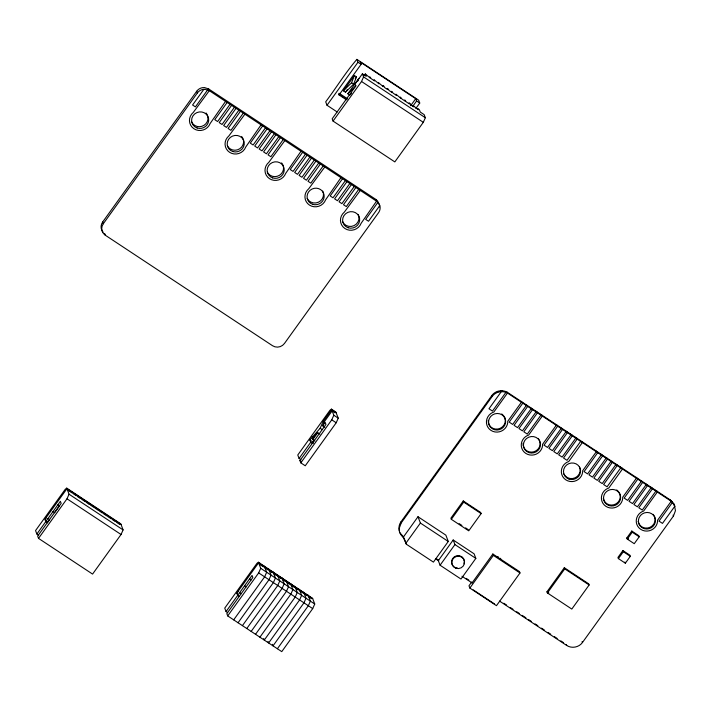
<?xml version="1.0" encoding="UTF-8"?>
<svg xmlns="http://www.w3.org/2000/svg" width="711" height="711" viewBox="0 0 711 711"><rect width="100%" height="100%" fill="white"/><g stroke="black" fill="none" stroke-linecap="round" stroke-linejoin="round"><path stroke-width="1.07" d="M343.395 90.83L351.563 82.778L354.416 75.508L356.487 76.886L353.643 84.147L345.466 92.208L343.395 90.83L354.416 75.508M357.784 81.17L358.851 78.441L347.83 93.763L349.91 95.141M46.384 517.27L45.371 519.563L46.028 521.287L47.619 522.336L49.601 519.59L48.001 518.532M66.718 488.128L120.826 523.883L123.083 529.908L121.048 534.503L92.572 574.088L38.527 538.378L67.003 498.793L69.038 494.207L66.718 488.128L65.261 489.275L35.55 530.584L36.865 534.023L38.696 535.232M333.059 121.083L361.535 81.498L363.57 76.912L362.388 73.82L354.958 84.147L355.704 86.093L332.179 118.79L333.059 121.083L394.827 161.904L423.303 122.319L425.347 117.733L424.165 114.631L420.263 112.054L419.339 109.645L417.81 108.641L418.246 109.787L413.438 105.752L413.882 106.899L410.762 104.837L410.318 103.69L409.074 102.864L409.509 104.01L406.39 101.949L404.701 99.975L405.137 101.122L402.017 99.06L400.329 97.087L400.764 98.234L395.956 94.199L396.4 95.345L393.281 93.283L391.592 91.31L392.028 92.457L388.908 90.395L388.473 89.248L387.219 88.422L387.655 89.568L384.535 87.506L384.1 86.36L382.847 85.533L383.282 86.68L378.474 82.645L378.919 83.8L374.11 79.765L374.546 80.912L371.426 78.85L369.738 76.877L370.173 78.023L365.303 73.944L364.059 75.659M237.03 593.667L238.052 591.374M312.493 443.451L310.716 442.278L309.845 439.985L320.154 428.253L323.176 421.445L331.637 409.687L331.415 409.118L329.957 410.265L297.767 455.013L299.082 458.453L300.86 459.626M324.803 427.204L322.67 425.8L324.714 421.205L332.135 410.887L334.979 412.762L334.543 411.616M312.644 598.511L314.742 604.021L312.707 608.607L281.76 651.632L227.716 615.922L258.662 572.897L260.706 568.311L258.386 562.232L256.929 563.379L224.738 608.127L226.054 611.567L227.644 612.624M331.415 409.118L335.85 412.051L338.24 418.175L336.205 422.761L305.25 465.785L300.815 462.852L331.761 419.828L333.806 415.242L332.135 410.887M672.082 501.513L672.437 502.428L658.999 521.101L662.483 523.403L674.81 506.276L673.664 503.601L670.349 499.984L507.121 392.143C502.099 389.415 495.283 390.721 491.914 395.423L400.924 521.91C397.485 526.611 398.72 533.739 403.217 537.276L406.425 544.279L433.417 562.117L448.268 541.462L445.859 535.152L417.988 516.737L403.137 537.392M674.81 506.276L672.437 502.428L670.695 500.9L507.476 393.059C502.446 390.33 495.638 391.637 492.27 396.338L401.271 522.834L399.262 528.166L399.386 531.01M499.593 601.124L566.703 645.464C571.715 648.761 578.95 647.392 582.442 642.531L673.441 516.044L675.45 510.702L674.455 505.361M103.024 232.088A8.594 8.239 -20.9 0 1 102.642 222.028L196.734 91.23A8.594 8.239 -20.9 0 1 202.271 87.711L204.501 87.569L208.652 88.955L375.888 199.444L377.523 200.875L379.363 204.715A8.594 8.239 -20.9 0 1 379.452 206.874M105.317 235.234A8.594 8.239 -20.9 0 1 103.299 223.743L197.391 92.954A8.594 8.239 -20.9 0 1 202.928 89.435L205.159 89.293L209.31 90.67L376.546 201.169L379.363 204.386L380.021 206.439A8.594 8.239 -20.9 0 1 378.563 212.651L284.471 343.449A8.594 8.239 -20.9 0 1 272.553 345.733L105.317 235.234L104.659 233.519M203.817 89.373L192.574 105.006L195.418 106.881L207.656 89.87M225.547 101.397L210.154 123.492A10.745 10.292 -20.9 0 1 193.952 128.762A10.745 10.292 -20.9 0 1 193.33 112.374L209.31 90.67L208.652 88.955M227.147 102.455L214.766 119.67L217.61 121.545L229.991 104.33M231.582 105.388L219.201 122.603L222.045 124.478L234.426 107.263M236.025 108.321L223.645 125.536L226.489 127.411L238.869 110.196M240.46 111.254L228.08 128.469L230.924 130.344L243.304 113.129M244.904 114.187L228.924 135.89A10.745 10.292 -20.9 0 0 229.537 152.278A10.745 10.292 -20.9 0 0 245.748 147.008L261.061 124.86M262.652 125.918L250.272 143.124L253.116 145.008L265.496 127.793M267.096 128.851L254.716 146.057L257.56 147.941L269.931 130.726M271.531 131.784L259.151 148.99L261.995 150.874L274.375 133.659M275.975 134.717L263.594 151.923L266.429 153.798L278.81 136.592M280.41 137.65L268.029 154.856L270.873 156.731L283.254 139.525M284.853 140.582L268.865 162.286A10.745 10.292 -20.9 0 0 269.487 178.674A10.745 10.292 -20.9 0 0 285.698 173.395L301.002 151.256M327.016 105.264L357.971 62.257L356.869 59.368C345.475 72.62 336.214 87.791 325.7 101.824L327.016 105.264L337.156 111.965M346.461 99.833L339.058 94.945L361.099 64.31L360.219 62.017L415.731 98.687L416.602 100.98L419.739 103.051L415.873 108.428M345.466 92.208L347.412 89.497M355.189 78.69L356.487 76.886M302.602 152.314L290.221 169.52L293.065 171.395L305.446 154.189M350.443 94.59L351.678 92.874M307.045 155.247L294.665 172.453L297.5 174.328L309.88 157.122M36.865 534.023L45.78 521.625L44.9 519.332L66.941 488.706L121.048 524.451M46.028 521.287L60.382 501.317L61.173 503.388L37.656 536.085L38.527 538.378M311.48 158.18L299.1 175.386L301.944 177.261L314.324 160.055M315.924 161.113L303.544 178.319L306.379 180.194L318.759 162.988M320.359 164.045L307.979 181.252L310.823 183.127L323.203 165.921M324.794 166.978L308.814 188.673A10.745 10.292 -20.9 0 0 309.436 205.07A10.745 10.292 -20.9 0 0 325.638 199.791L340.951 177.652M342.551 178.701L330.171 195.916L333.015 197.791L345.395 180.585M346.986 181.634L334.605 198.849L337.449 200.724L349.83 183.518M351.43 184.567L339.049 201.782L341.893 203.657L354.274 186.451M410.682 105.699L415.731 98.687M412.718 106.383L416.602 100.98M355.864 187.5L343.484 204.715L346.328 206.59L358.708 189.384M360.308 190.432L344.328 212.136A10.745 10.292 -20.9 0 0 344.942 228.524A10.745 10.292 -20.9 0 0 361.152 223.254L376.546 201.169L375.888 199.444M377.914 202.359L365.676 219.379L368.52 221.254L379.763 205.621M299.082 458.453L310.716 442.278M314.902 440.971L312.769 439.567L317.719 432.679L319.852 434.092M322.67 425.8L325.149 422.352L325.94 424.423L299.935 460.559L300.815 462.852M314.031 440.118L312.751 441.904L313.338 443.433M226.054 611.567L252.05 575.43L252.84 577.492L226.836 613.629L227.716 615.922M233.679 619.868L264.634 576.843L266.669 572.257L265.007 567.893M238.052 622.756L269.007 579.732L271.042 575.146L269.38 570.782M242.424 625.644L273.371 582.62L275.415 578.034L273.744 573.67M246.797 628.533L277.743 585.509L279.779 580.914L278.117 576.559M251.161 631.421L282.116 588.397L284.151 583.802L282.489 579.447M255.533 634.31L286.489 591.285L288.524 586.691L286.862 582.336M259.906 637.198L290.852 594.165L292.896 589.579L291.226 585.224M277.388 648.743L308.334 605.719L310.378 601.133L308.707 596.769M405.625 543.586L420.397 523.047L417.988 516.737M463.27 500.953L450.89 518.168L451.325 519.314L468.745 530.824L481.125 513.609L480.689 512.462L463.27 500.953L463.705 502.099L481.125 513.609M451.325 519.314L463.705 502.099M438.323 560.641L453.183 539.987L474.086 553.798L475.837 558.384L460.977 579.038L440.073 565.227L438.323 560.641L435.576 558.828M440.073 565.227L454.933 544.573L453.183 539.987M472.051 582.922L492.847 554.011L519.465 571.6L519.99 572.977L496.482 605.665L469.855 588.077L468.984 585.784L471.695 582.007L472.051 582.922L461.972 576.265M469.855 588.077L493.372 555.389L492.847 554.011M546.972 591.801L564.312 567.716L588.699 583.829L589.135 584.975L571.804 609.069L547.417 592.956L546.972 591.801L548.785 593.001M547.417 592.956L564.747 568.862L564.312 567.716M626.844 537.943L631.795 531.055L638.762 535.659L639.207 536.805L634.248 543.693L627.28 539.089L626.844 537.943L628.586 539.089M627.28 539.089L632.239 532.201L631.795 531.055M622.898 550.563L617.948 557.451L618.383 558.597L625.351 563.201L630.31 556.322L629.866 555.175L622.898 550.563L623.343 551.718L630.31 556.322M618.383 558.597L623.343 551.718M317.719 432.679L312.333 438.42L312.769 439.567M347.83 93.763L356.007 85.711M357.971 62.257L361.099 64.31M356.869 59.368L418.646 100.18L419.739 103.051M362.388 73.82L366.218 76.353L365.303 73.944M363.57 76.912L425.347 117.733M361.535 81.498L423.303 122.319M351.563 82.778L353.643 84.147M339.111 93.257L347.439 98.758M346.995 99.407L338.667 93.905L339.058 94.945M632.239 532.201L639.207 536.805M331.637 409.687L336.143 412.673M333.806 415.242L338.24 418.175M564.747 568.862L589.135 584.975M331.761 419.828L336.205 422.761M323.176 421.445L324.598 422.378M320.154 428.253L322.287 429.657M459.137 523.616L461.892 525.438M465.563 527.855L468.309 529.677M493.372 555.389L519.99 572.977M312.156 436.767L313.578 437.7M309.845 439.985L313.391 442.331M454.933 544.573L475.837 558.384M420.397 523.047L448.268 541.462M299.935 460.559L301.357 461.501M436.945 559.042L438.723 560.224M466.22 578.39L468.842 580.123M503.832 603.239L506.596 605.061M510.267 607.487L513.031 609.309M516.71 611.744L519.465 613.566M522.221 615.388L525.9 617.815M528.655 619.637L531.419 621.458M535.09 623.894L537.854 625.716M541.533 628.142L544.288 629.964M547.968 632.399L550.723 634.221M554.402 636.647L557.157 638.469M560.837 640.895L563.592 642.726M473.233 589.872L494.518 603.941M258.386 562.232L312.716 598.555L258.6 562.81L236.816 593.098L237.687 595.391L239.287 596.449M260.706 568.311L314.742 604.021M258.662 572.897L312.707 608.607M249.57 578.87L251.17 579.927M244.62 585.748L246.219 586.806M239.669 592.636L241.269 593.694M69.038 494.207L123.083 529.908M67.003 498.793L121.048 534.503M57.911 504.766L59.511 505.823L54.551 512.702L52.961 511.644M45.78 521.625L47.61 522.843M403.661 537.054L399.911 532.788M673.664 503.601L674.019 504.517M670.828 500.402L671.175 501.326L657.524 520.301L657.568 521.421A10.745 10.292 -20.9 0 1 640.735 529.348A10.745 10.292 -20.9 0 1 642.477 511.458L643.588 511.093L657.293 492.039L656.937 491.123M670.349 499.984L670.695 500.9M673.086 515.12L673.441 516.044M655.551 490.208L655.898 491.123L642.282 510.054L638.798 507.752L652.414 488.821L652.067 487.906M650.672 486.982L651.018 487.897L637.403 506.827L633.919 504.526L647.534 485.595L647.188 484.68M645.792 483.756L646.139 484.68L632.523 503.61L629.039 501.308L642.655 482.378L642.309 481.454M640.913 480.538L641.269 481.454L627.644 500.384L624.16 498.082L637.785 479.152L637.429 478.236M636.034 477.312L636.389 478.227L622.685 497.282L622.72 498.402A10.745 10.292 -20.9 0 1 605.896 506.33A10.745 10.292 -20.9 0 1 607.638 488.43L608.749 488.075L622.454 469.02L622.098 468.105M620.356 466.958L620.712 467.874L607.087 486.804L603.603 484.502L617.228 465.572L616.872 464.656M615.477 463.732L615.833 464.647L602.217 483.578L598.724 481.276L612.349 462.346L611.993 461.43M610.607 460.506L610.953 461.43L597.338 480.36L593.854 478.059L607.47 459.128L607.123 458.204M605.728 457.289L606.074 458.204L592.459 477.134L588.975 474.832L602.59 455.902L602.244 454.987M600.848 454.062L601.195 454.978L587.579 473.908L584.095 471.606L597.711 452.676L597.364 451.761M595.969 450.836L596.316 451.761L582.611 470.806L582.656 471.926A10.745 10.292 -20.9 0 1 565.832 479.854A10.745 10.292 -20.9 0 1 567.574 461.963L568.676 461.599L582.38 442.553L582.033 441.629M580.292 440.482L580.638 441.398L567.023 460.328L563.539 458.026L577.154 439.096L576.808 438.18M624.916 562.054L625.351 563.201M575.412 437.256L575.768 438.18L562.143 457.111L558.659 454.809L572.275 435.879L571.928 434.954M570.533 434.039L570.889 434.954L557.264 453.885L553.78 451.583L567.405 432.652L567.049 431.737M565.654 430.813L566.009 431.728L552.394 450.658L548.91 448.357L562.525 429.426L562.17 428.511M560.783 427.587L561.13 428.511L547.514 447.441L544.031 445.139L557.646 426.209L557.3 425.285M555.904 424.369L556.251 425.285L542.546 444.339L542.591 445.459A10.745 10.292 -20.9 0 1 525.758 453.378A10.745 10.292 -20.9 0 1 527.5 435.488L528.611 435.132L542.315 416.077L541.969 415.162M540.573 414.237L540.92 415.153L527.304 434.083L523.82 431.781L537.436 412.851L537.089 411.936M535.694 411.02L536.041 411.936L522.425 430.866L518.941 428.564L532.557 409.634L532.21 408.718M530.815 407.794L531.17 408.709L517.546 427.64L514.062 425.338L527.686 406.408L527.331 405.492M525.936 404.568L526.291 405.492L512.675 424.423L509.183 422.121L522.807 403.19L522.452 402.266M521.065 401.351L521.412 402.266L507.707 421.321L507.752 422.441A10.745 10.292 -20.9 0 1 490.919 430.359A10.745 10.292 -20.9 0 1 492.661 412.469L493.772 412.104L507.476 393.059L507.121 392.143M505.512 391.53L505.859 392.445L492.465 411.065L488.981 408.763L501.299 391.637L500.953 390.721M502.162 390.65L502.517 391.565M497.371 391.414L497.718 392.33M491.914 395.423L492.27 396.338M582.096 641.615L582.442 642.531M566.347 644.548L566.703 645.464M400.924 521.91L401.271 522.834M404.017 537.969L406.425 544.279M196.734 91.23L197.391 92.954M311.116 597.507L311.551 598.653L308.432 596.591L307.996 595.445M308.121 595.098L308.343 595.667M306.743 594.618L307.179 595.765L304.059 593.703L303.624 592.556M303.748 592.21L303.97 592.787M304.344 593.889L306.006 598.244L303.97 602.83L273.015 645.855L272.429 644.326M302.371 591.73L302.815 592.876L299.687 590.814L299.251 589.668M299.384 589.321L299.598 589.899M299.971 591.001L301.633 595.356L299.598 599.942L268.642 642.966L268.065 641.438M298.007 588.841L298.442 589.988L295.323 587.926L294.878 586.779M295.012 586.433L295.234 587.01M295.598 588.113L297.26 592.467L295.225 597.053L264.279 640.078L263.692 638.549M293.634 585.953L294.07 587.099L290.95 585.037L290.515 583.891M290.639 583.544L290.861 584.122M289.261 583.064L289.697 584.211L286.577 582.149L286.142 581.003M286.266 580.656L286.489 581.234M284.889 580.176L285.333 581.322L282.205 579.261L281.769 578.114M281.903 577.776L282.116 578.345M280.525 577.288L280.961 578.434L277.841 576.372L277.397 575.226M277.53 574.888L277.752 575.457M276.152 574.399L276.588 575.546L273.468 573.484L273.033 572.337M273.157 572L273.38 572.568M271.78 571.511L272.215 572.666L269.096 570.604L268.66 569.449M268.794 569.111L269.007 569.68M267.407 568.631L267.851 569.778L264.723 567.716L264.288 566.569M264.35 566.178L264.572 566.747M263.043 565.743L263.479 566.889L260.288 564.783L259.853 563.636M259.977 563.29L260.199 563.867M102.642 222.028L103.299 223.743M119.448 523.394L119.892 524.54L116.764 522.478L116.328 521.332M115.084 520.505L115.52 521.661L112.4 519.599L111.956 518.443M110.712 517.626L111.147 518.772L108.028 516.71L107.592 515.564M106.339 514.737L106.774 515.884L103.655 513.822L103.219 512.675M101.966 511.849L102.411 512.995L99.282 510.933L98.847 509.787M97.603 508.96L98.038 510.107L94.919 508.045L94.474 506.899M93.23 506.072L93.665 507.219L90.546 505.157L90.11 504.01M88.857 503.184L89.293 504.33L86.173 502.268L85.738 501.122M84.485 500.295L84.929 501.442L81.801 499.38L81.365 498.233M80.121 497.407L80.556 498.553L77.437 496.491L76.992 495.345M75.748 494.518L76.184 495.665L73.064 493.603L72.629 492.456M71.376 491.639L71.811 492.785L68.629 490.67L68.185 489.523M322.741 191.081A8.594 8.239 -20.9 0 1 318.528 202.173A8.594 8.239 -20.9 0 1 307.196 198.405M281.609 162.89A8.594 8.239 -20.9 0 1 279.565 175.235A8.594 8.239 -20.9 0 1 267.247 172.009M358.255 214.544A8.594 8.239 -20.9 0 1 354.034 225.627A8.594 8.239 -20.9 0 1 342.702 221.859M206.066 112.978A8.594 8.239 -20.9 0 1 204.021 125.323A8.594 8.239 -20.9 0 1 191.712 122.096M241.66 136.494A8.594 8.239 -20.9 0 1 239.616 148.839A8.594 8.239 -20.9 0 1 227.298 145.613M579.438 466.674A8.594 8.239 -20.9 0 1 575.226 477.756A8.594 8.239 -20.9 0 1 563.894 473.988M538.191 438.403A8.594 8.239 -20.9 0 1 534.112 451.698A8.594 8.239 -20.9 0 1 523.092 443.309M501.717 413.953A8.594 8.239 -20.9 0 1 500.322 428.271A8.594 8.239 -20.9 0 1 488.253 420.29M653.16 514.364A8.594 8.239 -20.9 0 1 650.138 527.251A8.594 8.239 -20.9 0 1 638.149 521.439M616.686 489.923A8.594 8.239 -20.9 0 1 616.277 503.69A8.594 8.239 -20.9 0 1 603.31 498.411M453.014 565.903A6.443 6.177 -20.9 0 1 456.889 555.718A6.443 6.177 -20.9 0 1 463.963 563.805M457.351 568.009A6.443 6.177 -20.9 0 1 454.24 566.969M497.567 556.855A2.755 2.64 -20.9 0 1 498.278 556.811M500.5 558.277A2.755 2.64 -20.9 0 1 500.704 558.926M654.698 517.084L653.516 515.279A8.594 8.239 -20.9 0 0 639.207 517.404A8.594 8.239 -20.9 0 0 646.868 529.02A8.594 8.239 -20.9 0 0 654.698 517.084M504.881 418.095L503.699 416.299A8.594 8.239 -20.9 0 0 489.39 418.415A8.594 8.239 -20.9 0 0 497.051 430.039A8.594 8.239 -20.9 0 0 504.881 418.095M197.16 127.998A8.594 8.239 -20.9 0 0 208.572 118.541A8.594 8.239 -20.9 0 0 194.69 113.929A8.594 8.239 -20.9 0 0 197.16 127.998M312.644 204.306A8.594 8.239 -20.9 0 0 324.056 194.85A8.594 8.239 -20.9 0 0 310.174 190.228A8.594 8.239 -20.9 0 0 312.644 204.306M232.755 151.514A8.594 8.239 -20.9 0 0 244.157 142.058A8.594 8.239 -20.9 0 0 230.284 137.445A8.594 8.239 -20.9 0 0 232.755 151.514M348.159 227.76A8.594 8.239 -20.9 0 0 359.562 218.313A8.594 8.239 -20.9 0 0 345.688 213.691A8.594 8.239 -20.9 0 0 348.159 227.76M272.695 177.91A8.594 8.239 -20.9 0 0 284.107 168.454A8.594 8.239 -20.9 0 0 270.233 163.841A8.594 8.239 -20.9 0 0 272.695 177.91M609.105 505.565A8.594 8.239 -20.9 0 0 620.516 496.109A8.594 8.239 -20.9 0 0 606.634 491.488A8.594 8.239 -20.9 0 0 609.105 505.565M569.04 479.09A8.594 8.239 -20.9 0 0 580.452 469.633A8.594 8.239 -20.9 0 0 566.569 465.021A8.594 8.239 -20.9 0 0 569.04 479.09M528.975 452.614A8.594 8.239 -20.9 0 0 540.378 443.166A8.594 8.239 -20.9 0 0 526.504 438.545A8.594 8.239 -20.9 0 0 528.975 452.614M455.938 568.258A6.443 6.177 -20.9 0 0 464.496 561.175A6.443 6.177 -20.9 0 0 454.089 557.708A6.443 6.177 -20.9 0 0 455.938 568.258"/></g></svg>
